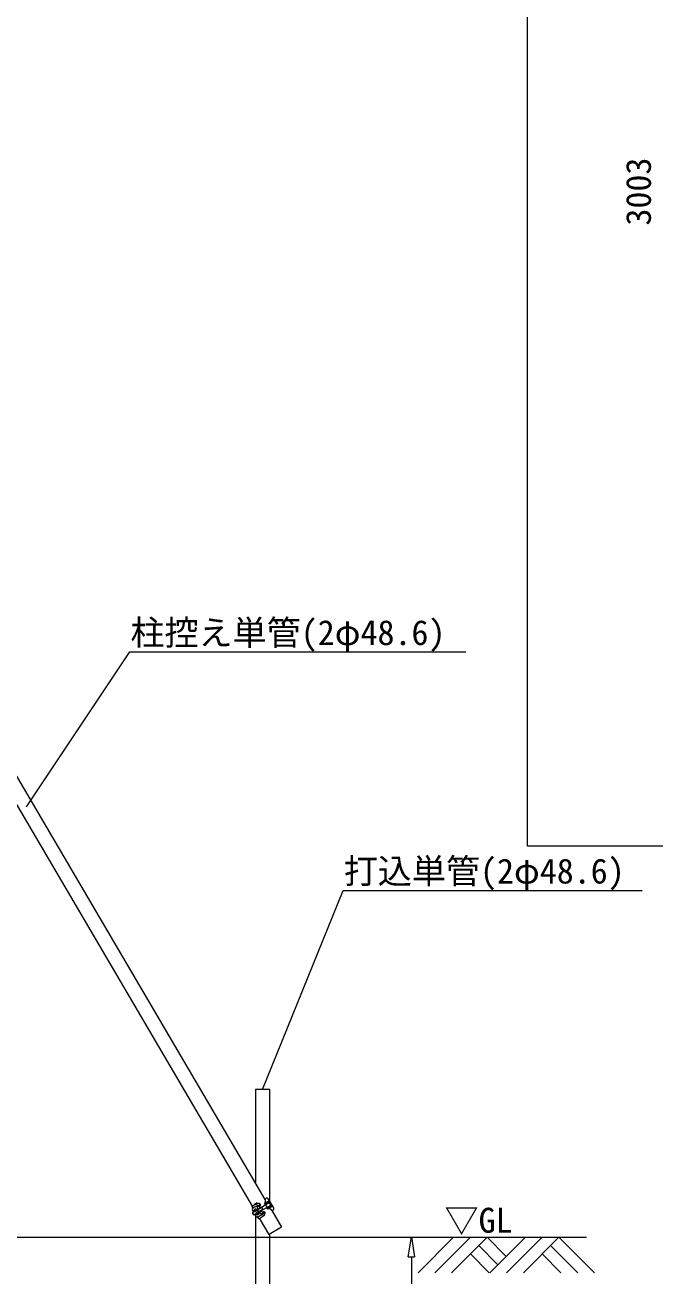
# Model space of a CAD drawing. Units: millimetres, scale not verified. Extents: x -12090 to 12090, y -18325 to 18325.
# Drawn here: x 7186 to 9317, y -14676 to -10446 of the extents above; entities that cross this region are included whole.
import ezdxf
from ezdxf.enums import TextEntityAlignment as Align

# ---------------------------------------------------------------- set-up
doc = ezdxf.new("R2010")
doc.units = ezdxf.units.MM
doc.header["$LTSCALE"] = 90
for name, color, linetype, lineweight in [('0-5_ﾍﾞｰｽﾗｲﾝ', 134, 'Continuous', 18), ('0-A_図面枠', 134, 'Continuous', 18), ('0-B_寸法', 134, 'Continuous', 18), ('0-E_単管', 134, 'Continuous', 18), ('0-F_単管ｸﾗﾝﾌﾟ', 134, 'Continuous', 18), ('1-B_文字', 134, 'Continuous', 18)]:
    doc.layers.add(name, color=color, linetype=linetype, lineweight=lineweight)
doc.styles.add('ＭＳ ゴシック', font='')
doc.styles.get('ＭＳ ゴシック').set_extended_font_data('MS Gothic')

msp = doc.modelspace()

# ---------------------------------------------------------------- linework, layer by layer
at = {"layer": '0-5_ﾍﾞｰｽﾗｲﾝ'}
msp.add_line((5939.81, -14545), (9085.29, -14545), dxfattribs=at)
at = {"layer": '0-A_図面枠'}
msp.add_lwpolyline([(8886.05, -8201.39), (12029.97, -8201.39), (12029.97, -13222.99), (8886.05, -13222.99)], close=True, dxfattribs=at)
at = {"layer": '0-B_寸法'}
for p, q in [((8014.1, -14545), (8494.11, -14545)), ((8482.1, -14611), (8493.11, -14545)), ((8493.11, -14545), (8504.11, -14611)), ((8482.1, -14611), (8504.11, -14611)), ((8493.11, -14611), (8493.11, -15979))]:
    msp.add_line(p, q, dxfattribs=at)
at = {"layer": '0-E_単管'}
for points in [[(8014.1, -14423.4), (8014.1, -14045), (7965.5, -14045), (7965.5, -14360.4)], [(7965.5, -14467.1), (7965.5, -16045), (8014.1, -16045), (8014.1, -14535.25)], [(8020.66, -14454.29), (8054.18, -14511.38), (8012.28, -14535.99), (7979.89, -14480.86)]]:
    msp.add_lwpolyline(points, dxfattribs=at)
at = {"layer": '0-F_単管ｸﾗﾝﾌﾟ'}
for p, q in [((7955.73, -14439.72), (5682.94, -10570.17)), ((7998.78, -14417.05), (5724.85, -10545.55)), ((8010.24, -14424.7), (7996.03, -14432.11)), ((8002.38, -14413.3), (7998.07, -14415.84)), ((8027.45, -14446.12), (8009.23, -14415.08)), ((7953.02, -14441.43), (7956.37, -14447.12)), ((7955.39, -14461.78), (7955.23, -14463.43)), ((7955.23, -14463.43), (7958.93, -14469.73)), ((7962.61, -14457.54), (7955.39, -14461.78)), ((7955.39, -14461.78), (7960.45, -14470.41)), ((7963.79, -14458), (7956.72, -14462.15)), ((7967.67, -14466.17), (7960.45, -14470.41)), ((7967.83, -14464.91), (7960.77, -14469.06)), ((7967.5, -14448.88), (7961.17, -14452.6)), ((7962.69, -14434.59), (7963.32, -14435.66)), ((7971.35, -14452.44), (7966.06, -14455.53)), ((7976.36, -14461.07), (7971.13, -14464.15)), ((7971.29, -14469.82), (7977.64, -14466.12)), ((7972.32, -14450.68), (7971.81, -14449.82)), ((8011.75, -14428.67), (7972.24, -14451.88)), ((7980.81, -14445.69), (7972.32, -14450.68)), ((7987.01, -14444.37), (7972.88, -14452.66)), ((7973.12, -14442.24), (7981.17, -14435.38)), ((7991.1, -14451.24), (7976.99, -14459.53)), ((8016.82, -14437.31), (7977.37, -14460.48)), ((7977.74, -14440.47), (7980.81, -14445.69)), ((7986.89, -14456.03), (7978.39, -14461.03)), ((7978.39, -14461.03), (7978.9, -14461.88)), ((7978.44, -14441.65), (7981.44, -14439.09)), ((7981.44, -14432.56), (7982.3, -14434.02)), ((7985.82, -14443.9), (7987.01, -14444.37)), ((7986.16, -14464.44), (7996.08, -14460.74)), ((7989.96, -14461.25), (7986.89, -14456.03)), ((7989.26, -14460.07), (7992.96, -14458.7)), ((7990.88, -14452.53), (7991.06, -14451.26)), ((7996.03, -14432.11), (7997.51, -14434.95)), ((8011.72, -14427.53), (7997.51, -14434.95)), ((7998.66, -14461.88), (7997.81, -14460.43)), ((8000.86, -14429.47), (8000.91, -14429.56)), ((8002.53, -14432.33), (8003.3, -14433.64)), ((8004.4, -14446.68), (8017.8, -14437.88)), ((8004.4, -14446.68), (8006.16, -14449.36)), ((8006.03, -14426.44), (8006.24, -14426.78)), ((8006.16, -14449.36), (8019.56, -14440.56)), ((8007.86, -14429.55), (8008.48, -14430.6)), ((8008.37, -14442.26), (8009.14, -14443.57)), ((8011.75, -14428.67), (8016.82, -14437.31)), ((8013.04, -14427.91), (8018.12, -14436.54)), ((8013.55, -14439.22), (8014.16, -14440.27)), ((8015.99, -14443.38), (8015.79, -14443.04)), ((8021.37, -14455.5), (8025.68, -14452.97)), ((7960.45, -14470.41), (7958.93, -14469.73)), ((7977.08, -14482.39), (7973.74, -14476.69))]:
    msp.add_line(p, q, dxfattribs=at)
for points in [[(7999.01, -14430.28), (7999.14, -14430.49), (8007.76, -14425.42), (8007.63, -14425.21), (8006.61, -14424.94), (7999.27, -14429.25)], [(8009.97, -14448.94), (8009.47, -14448.08), (8009.73, -14447.05), (8017.07, -14442.75), (8018.09, -14443.02), (8018.6, -14443.88), (8018.32, -14444.9), (8011, -14449.21)]]:
    msp.add_lwpolyline(points, close=True, dxfattribs=at)
for points in [[(7967.22, -14433.96), (7971.55, -14431.41), (7971.82, -14430.38), (7971.31, -14429.52), (7970.28, -14429.26), (7962.96, -14433.56), (7962.69, -14434.59)], [(7990.52, -14473.62), (7995.49, -14470.7), (7995.14, -14472.06), (7988.24, -14476.11)]]:
    msp.add_lwpolyline(points, dxfattribs=at)
for centre, radius, start, end in [((7987.62, -14422.8), 12.55, 312.085, 33.634), ((8004.91, -14417.61), 5, 30.428, 120.428), ((8012.18, -14428.41), 4.2, 30.428, 117.566), ((7997.46, -14508.67), 80.59, 104.851, 123.462), ((7960.36, -14451.53), 5.57, 136.8, 209.816), ((7961.29, -14450.44), 6.94, 213.806, 271.615), ((7955.94, -14447.38), 0.504, 316.8, 30.428), ((8076.01, -14664.34), 247.99, 112.414, 118.844), ((7967.68, -14447.31), 8.38, 218.994, 258.89), ((7953.39, -14455.7), 8.38, 341.966, 21.862), ((7980.88, -14452.63), 15.09, 191.077, 229.779), ((7973.23, -14470.77), 6.94, 149.241, 207.05), ((7971.36, -14446.88), 5.56, 207.994, 269.891), ((7963.44, -14477.24), 10.8, 43.317, 73.802), ((7981.59, -14466.57), 10.8, 167.054, 197.539), ((7977.01, -14446.81), 6, 130.411, 210.15), ((7950.89, -14470.41), 28.24, 16.853, 44.016), ((7981.65, -14452.23), 10.3, 181.189, 239.065), ((7456.91, -13683.48), 946.72, 303.086, 304.816), ((7983, -14463.64), 7.13, 158.817, 205.776), ((7978, -14434.59), 4, 30.428, 111.017), ((7940, -14410.82), 80.59, 297.394, 316.005), ((7979.46, -14439.46), 2, 130.411, 210.428), ((7984.06, -14458.82), 6, 210.706, 290.445), ((7979.88, -14433.85), 2, 310.411, 30.428), ((7978.85, -14436.05), 4, 310.411, 30.428), ((7964.5, -14462.42), 28.24, 20.548, 40.963), ((7965.04, -14462.1), 28.24, 22.611, 38.896), ((7991.68, -14460.25), 2, 210.428, 290.445), ((7994.36, -14462.45), 4, 30.428, 110.445), ((7996.77, -14462.61), 2, 30.428, 110.445), ((7995.21, -14463.91), 4, 309.839, 30.428), ((7994.24, -14444.76), 10.25, 1.199, 59.657), ((8010.2, -14461.24), 12.55, 91.691, 108.771), ((8012.18, -14428.41), 0.999, 30.428, 117.566), ((8010.2, -14461.24), 12.55, 27.222, 83.009), ((8017.25, -14437.04), 0.999, 303.29, 30.428), ((8017.25, -14437.04), 4.2, 303.29, 30.428), ((8023.14, -14448.65), 5, 300.428, 30.428), ((7971.82, -14471.05), 5.57, 211.04, 284.056), ((7973.31, -14476.94), 0.504, 30.428, 104.056)]:
    msp.add_arc(centre, radius, start, end, dxfattribs=at)
at = {"layer": '1-B_文字'}
for p, q in [((7541.7, -12565.55), (8677.17, -12565.55)), ((8263.31, -13372.01), (9274.05, -13372.01)), ((8635.98, -14545), (8515.7, -14665.27)), ((8692.68, -14545), (8572.4, -14665.27)), ((8749.38, -14545), (8629.1, -14665.27)), ((8749.38, -14545), (8814.18, -14609.8)), ((8878.98, -14545), (8758.7, -14665.27)), ((8935.68, -14545), (8815.4, -14665.27)), ((8992.38, -14545), (8872.1, -14665.27)), ((8992.38, -14545), (9112.66, -14665.27)), ((8721.03, -14573.35), (8785.83, -14638.15)), ((8964.03, -14573.35), (9055.96, -14665.27)), ((8692.68, -14601.7), (8756.26, -14665.27)), ((8935.68, -14601.7), (8999.26, -14665.27))]:
    msp.add_line(p, q, dxfattribs=at)
for points in [[(7191.1, -13089.92), (7541.27, -12565.55), (7541.7, -12565.55)], [(7989.8, -14045), (8262.88, -13372.01), (8263.31, -13372.01)]]:
    msp.add_lwpolyline(points, dxfattribs=at)

# ---------------------------------------------------------------- texts
at = {"layer": '0-A_図面枠', "style": 'ＭＳ ゴシック'}
msp.add_text('3003', height=84.46, rotation=90, dxfattribs=at).set_placement((9328.85, -11123.85), align=Align.BOTTOM_LEFT)
at = {"layer": '1-B_文字', "style": 'ＭＳ ゴシック'}
for s, p in [('柱控え単管(2φ48.6)\u3000', (7542.9, -12567.91)), ('打込単管(2φ48.6)', (8264.52, -13374.37)), ('▽GL', (8605.36, -14555.32))]:
    msp.add_text(s, height=84.46, dxfattribs=at).set_placement(p, align=Align.BOTTOM_LEFT)

doc.saveas('drawing.dxf')
